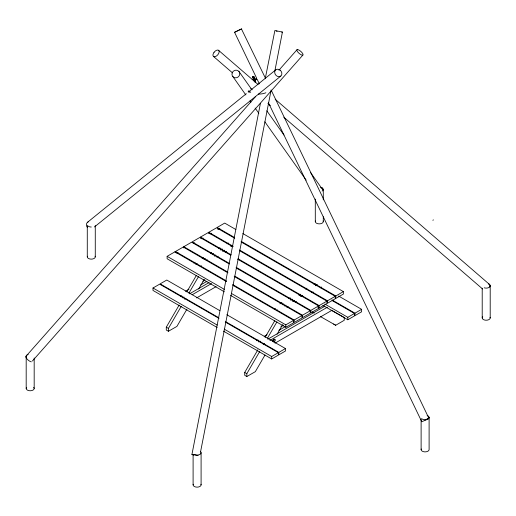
<?xml version="1.0" encoding="UTF-8"?>
<svg xmlns="http://www.w3.org/2000/svg" width="516" height="516" viewBox="0 0 516 516"><rect width="100%" height="100%" fill="white"/><g stroke="black" fill="none" stroke-linecap="round" stroke-linejoin="round"><path stroke-width="0.77" d="M253.034 76.839L253.124 77.613L253.633 77.748L254.053 77.123L253.408 76.626L253.124 77.613M253.382 76.562L253.859 76.478L253.356 77.039L254.001 77.535M253.092 77.581C254.44 78.303 253.427 76.116 253.356 79.2M253.633 77.748L254.053 77.123M253.562 78.684L253.982 78.051L254.491 78.193L254.582 78.961L253.698 79.038L253.93 78.464L254.582 78.961M253.73 78.987C254.685 77.89 254.072 80.27 253.608 78.271M253.866 77.174L253.911 76.761M253.93 78.464C253.427 77.342 255.117 78.18 253.988 78.084M254.207 79.18L254.627 78.548M254.44 78.606L254.491 78.193M254.627 80.335L254.672 79.922M255.201 81.767L255.149 80.851L254.614 80.967M253.846 79.89L254.762 79.509C254.588 80.754 255.73 79.212 253.846 79.89L252.795 76.761L253.672 76.684L255.439 81.851L254.562 81.928L252.795 76.761M253.098 77.774L253.104 77.336L253.453 77.639M253.201 77.026L253.672 76.678L254.73 79.812M253.704 77.91L253.73 77.207M254.149 78.638C254.956 79.309 253.414 79.909 253.717 78.735M253.775 77.864L253.853 77.316M253.762 79.348L253.853 78.651M254.24 79.406L254.33 78.709M254.375 79.322L254.44 78.825M254.556 80.689L254.485 81.386L254.478 80.728L255.136 81.044M254.852 80.67L254.614 78.264M254.969 81.438L255.033 80.741M255.097 81.347L255.149 80.851M193.506 455.022L191.933 454.493L260.432 103.297M265.218 78.774L274.873 30.508L282.42 32.089L275.015 70.06M200.505 452.106L271.01 90.623M428.925 418.076L429.067 417.483A3.999 2.309 0 0 0 427.106 415.457M425.074 419.785L426.106 419.708L429.093 417.502L428.532 418.631M186.966 309.11L176.917 326.396L168.41 331.259L166.294 330.034L166.294 327.183L179.149 305.053M186.786 291.921L196.428 275.325M168.41 331.259L168.41 328.402L181.271 306.278M188.901 293.14L198.544 276.544M198.621 289.05L204.246 279.362M264.972 355.072L255.33 371.668L246.822 376.532L244.707 375.306L244.707 372.455L257.89 349.764M265.089 337.374L274.783 320.688M246.822 376.532L246.822 373.674L259.606 351.68M267.611 337.903L276.905 321.913M277.034 334.323L282.658 324.635M26.013 356.259L255.472 96.724M278.95 70.163L297.093 49.639M32.392 361.026L302.84 55.128A3.999 1.296 41.5 0 0 299.841 50.633A3.999 1.296 41.5 0 0 297.197 51.123A3.999 1.296 41.5 0 0 302.428 55.206L302.84 55.128M87.475 222.319L246.345 93.68M248.215 92.158L275.738 69.873M94.441 226.963L280.827 76.039M256.568 78.058L234.567 32.282L241.43 28.922L265.488 78.297M241.74 28.896L234.567 32.282M428.57 418.611L426.106 419.708M220.887 249.731L222.196 248.964M223.009 250.95L224.318 250.189M299.299 295.004L300.615 294.236M300.764 296.61L302.731 295.462M320.436 316.579L335.723 325.254L344.224 320.301L344.224 317.443L331.756 310.38M224.395 291.837L167.132 258.774L167.132 256.329L183.238 247.029L227.917 272.829M183.799 247.932L183.799 246.706L191.571 242.217L229.265 263.986M200.466 238.308L200.466 237.083L208.238 232.6L232.671 246.706M208.799 233.496L208.799 232.271L216.572 227.788L234.722 238.263M176.762 253.214L178.052 252.466M193.429 243.597L194.719 242.849M201.762 238.785L203.052 238.037M210.096 233.974L211.386 233.226M217.823 229.51L219.887 228.317M193.713 263.005L195.009 262.257M202.046 258.194L203.343 257.445M210.38 253.382L211.676 252.634M218.713 248.57L220.01 247.822M227.046 243.758L228.343 243.01M217.191 327.505L153 290.444L153 287.999L159.663 284.155L219.003 318.417M195.803 264.25L197.17 263.457M204.026 259.496L205.394 258.71M212.25 254.749L213.618 253.962M220.474 250.002L221.848 249.209M206.142 260.722L207.516 259.929M214.372 255.975L215.74 255.181M222.596 251.228L223.963 250.434M230.82 246.48L232.187 245.687M200.156 266.63L201.543 265.83M216.804 257.02L218.191 256.213M225.124 252.208L226.511 251.408M185.457 291.282L188.94 289.276M202.865 281.233L204.955 280.027M180.452 296.623L181.845 295.816M200.685 284.942L206.968 281.317M182.567 297.848L183.967 297.042M189.546 293.817L209.083 282.536M184.586 299.125L185.966 298.332M192.184 294.746L211.579 283.542M196.59 297.913L216.094 286.651M279.84 303.821L281.923 302.621M288.857 298.616L290.244 297.816M305.504 289.005L306.891 288.205M313.831 284.2L315.218 283.4M274.215 309.523L275.583 308.729M282.439 304.769L283.806 303.982M290.663 300.022L292.037 299.228M298.887 295.275L300.26 294.481M315.341 285.774L317.392 284.587M432.84 220.255L433.446 219.906M276.331 310.742L277.705 309.955M284.561 305.994L285.929 305.201M292.785 301.247L294.152 300.454M301.009 296.5L302.376 295.707M286.819 307.136L288.115 306.388M295.146 302.331L296.442 301.583M311.819 292.701L313.115 291.953M320.249 287.838L321.623 287.044M256.645 340.728L258.026 339.934M264.237 336.342L267.011 334.742M280.865 326.744L283.632 325.145M231.355 293.411L285.812 324.848L293.585 320.359L293.585 322.81L285.812 327.292L230.626 295.436M294.146 320.036L301.918 315.553L301.918 317.998L294.146 322.481L294.146 320.036L232.71 284.568M302.479 315.224L310.251 310.742L310.251 313.186L302.479 317.675L302.479 315.224L234.761 276.131M310.813 310.413L318.585 305.93L318.585 308.375L310.813 312.864L310.813 310.413L236.115 267.288M238.166 258.851L319.146 305.601L326.918 301.118L326.918 303.563L319.146 308.052L317.791 307.265M327.479 300.789L335.252 296.307L335.252 298.751L327.479 303.24L327.479 300.789L239.514 250.008M335.813 295.978L343.385 291.611L343.385 294.055L335.813 298.429L335.813 295.978L241.565 241.565M258.761 341.953L260.141 341.153M278.827 330.369L285.754 326.37M267.785 339.193L324.583 306.394M263.205 344.282L264.534 343.514M269.907 340.412L327.396 307.22M275.002 343.185L332.13 310.2M224.208 329.111L271.68 356.517L278.343 352.673L278.343 355.124L271.68 358.962L223.428 331.104M278.827 352.396L285.471 348.558L285.471 351.003L278.827 354.84L278.827 352.396L225.769 321.758M324.777 304.014L347.816 317.314L354.473 313.47L354.473 315.915L347.816 319.759L323.377 305.653M354.969 313.18L361.626 309.336L361.626 311.787L354.969 315.631L354.969 313.18L331.93 299.88M212.373 254.665L213.682 253.917M214.488 255.891L215.798 255.143M290.785 299.938L292.095 299.19M292.901 301.163L294.217 300.415M427.641 419.095L428.28 418.747M426.842 419.514L421.791 421.753M427.106 419.456L427.932 419.089M256.658 78.935L256.736 79.619L256.613 79.174M252.763 77.065L253.64 76.987M254.594 81.625L255.478 81.547M282.42 32.089L281.684 32.063M191.933 454.493L198.163 455.538M320.533 187.689L322.113 187.818M276.195 31.05L277.092 31.25M253.169 77.2L253.679 77.336M253.749 78.626L254.259 78.767M248.344 90.868L250.75 92.196M322.745 305.285L324.828 306.459M312.115 311.87L314.238 313.096M235.876 229.536L224.705 223.086L217.133 227.459L234.587 237.534M242.855 233.567L343.385 291.611M338.586 296.036L361.626 309.336M241.004 241.894L335.252 296.307M332.13 300.57L354.473 313.47M208.799 232.271L233.232 246.377M239.65 250.737L326.918 301.118M200.466 237.083L231.181 254.82M230.62 255.143L199.905 237.405L192.133 241.894L229.13 263.257M237.599 259.174L318.585 305.93M333.6 324.035L335.723 325.254M236.251 268.017L310.251 310.742M183.799 246.706L227.782 272.1M234.2 276.453L301.918 315.553M226.427 280.943L175.466 251.518L175.466 252.743M174.905 251.84L226.563 281.671M232.845 285.296L293.585 320.359M167.132 256.329L224.376 289.379M219.848 310.671L166.791 280.033L160.147 283.871L218.79 317.727M226.834 314.702L285.471 348.558M225.286 322.042L278.343 352.673M153 287.999L217.23 325.08M166.294 327.183L168.41 328.402M244.707 372.455L246.822 373.674M218.449 50.233L258.09 84.489M275.17 99.24L489.239 284.213M213.643 56.573L232.548 72.911M250.847 88.72L252.066 89.771M267.92 103.471L270.358 105.58M283.781 117.177L482.602 288.973M238.934 71.44L251.943 89.81M266.811 110.798L284.006 135.069M310.49 172.454L322.107 188.856A3.999 3.767 -35.3 0 1 322.635 189.682M232.813 76.574A3.999 3.767 -35.3 0 0 239.385 75.517A3.999 3.767 -35.3 0 0 235.96 70.163A3.999 3.767 -35.3 0 0 232.277 75.742L245.816 94.931M249.996 100.833L250.924 102.149M255.104 108.05L258.819 113.294M264.863 121.821L306.201 180.174M271.074 89.926L428.583 417.592M257.265 79.509L259.361 83.869M268.443 102.761L421.411 420.979M254.233 81.077L254.369 81.431M254.627 79.728L255.439 81.851M490.2 285.819L490.2 317.933M482.208 288.225L482.208 317.933M429.106 417.457L429.106 449.571A3.999 2.309 0 0 1 424.584 451.861A3.999 2.309 0 0 1 421.25 448.972M421.114 419.063L421.114 449.571M347.816 317.314L347.816 319.759M323.287 189.449L323.287 199.885M323.287 216.746L323.287 221.564M319.146 305.601L319.146 308.052M315.295 199.086L315.295 221.564M285.812 324.848L285.812 327.292M271.68 356.517L271.68 358.962M201.092 452.732L201.092 484.847M193.1 454.338L193.1 484.847M95.273 225.524L95.273 256.839M87.281 226.331L87.281 256.839M34.179 357.969L34.179 388.477M26.187 357.162L26.187 388.477M91.28 227.027A3.999 2.309 0 0 1 87.417 225.318M321.287 187.45A3.999 2.309 0 0 1 322.113 191.081M426.145 419.682A3.999 2.309 0 0 1 421.649 418.611M489.033 284.187A3.999 2.309 0 0 1 489.374 287.219A3.999 2.309 0 0 1 484.208 287.812M26.187 356.363A3.999 2.309 0 0 1 28.187 354.363M31.353 361.819A3.999 1.296 41.5 0 1 26.987 358.93A3.999 1.296 41.5 0 1 26.426 356.182M272.719 341.263A1.496 0.864 -60 0 1 273.88 339.186A1.496 0.864 -60 0 1 274.757 340.341M273.203 341.753A1.496 0.864 -60 0 1 274.009 339.586A1.496 0.864 -60 0 1 275.221 340.225A1.496 0.864 -60 0 1 273.79 342.063M87.475 227.524A3.999 3.309 51 0 1 88.217 221.874M488.646 284.032A3.999 2.245 -49.2 0 1 489.755 286.767M252.143 79.561A12.029 6.947 0 0 1 253.008 79.283M254.846 78.851A12.029 6.947 0 0 1 256.781 78.6M258.29 94.099A13.171 7.45 -0.1 0 0 260.354 94.022A13.023 7.779 0.2 0 0 265.882 92.77M249.931 92.306A13.171 7.45 -0.1 0 1 248.144 91.248M255.349 79.425A13.171 7.45 -0.1 0 1 256.697 79.277M490.065 317.334A3.999 2.309 0 0 1 485.685 320.217A3.999 2.309 0 0 1 482.744 316.779M323.151 220.964A3.999 2.309 0 0 1 319.288 223.873A3.999 2.309 0 0 1 315.431 220.964M95.138 256.239A3.999 2.309 0 0 1 91.28 259.142A3.999 2.309 0 0 1 87.417 256.239M33.643 387.322A3.999 2.309 0 0 1 30.186 390.786A3.999 2.309 0 0 1 26.722 387.322M200.556 451.577A3.999 2.309 0 0 1 199.531 454.557A3.999 2.309 0 0 1 194.274 454.364M200.956 484.247A3.999 2.309 0 0 1 197.099 487.149A3.999 2.309 0 0 1 193.236 484.247M253.672 80.07L254.175 80.225L253.672 80.07M253.104 78.619L253.614 78.684L253.104 78.619M214.063 52.284L213.508 53.142A3.999 2.245 -49.2 0 0 215.482 56.547A3.999 2.245 -49.2 0 0 219.061 51A3.999 2.245 -49.2 0 0 214.063 52.284M280.085 70.112L279.214 69.576A3.999 3.309 51 0 0 274.744 72.924A3.999 3.309 51 0 0 280.349 76.355A3.999 3.309 51 0 0 280.085 70.112"/></g></svg>
